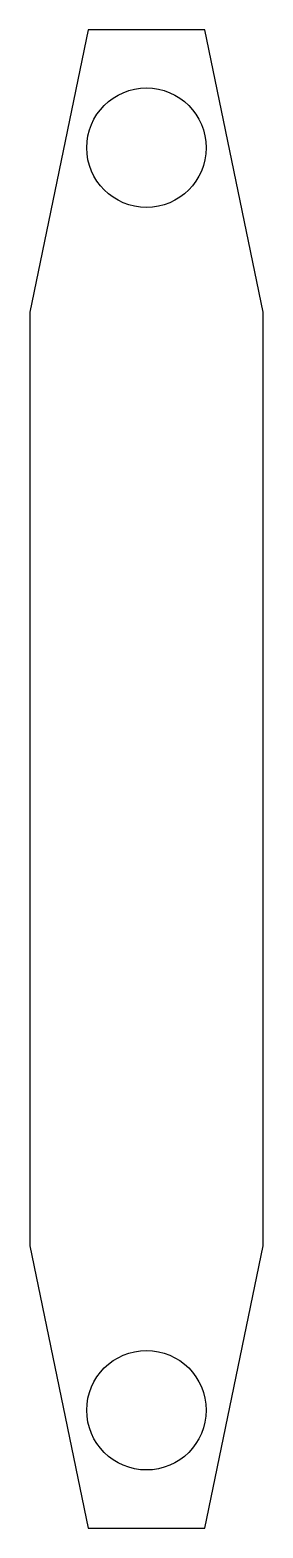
# Model space of a CAD drawing. Header units: millimetres. Extents: x 242423 to 242633, y -12749 to -11403.
import ezdxf

# ---------------------------------------------------------------- set-up
doc = ezdxf.new("R2010")
doc.units = ezdxf.units.MM
doc.header["$LTSCALE"] = 0.5
doc.layers.add('Contorno', color=3, linetype='Continuous')

msp = doc.modelspace()

# ---------------------------------------------------------------- linework, layer by layer
at = {"layer": 'Contorno'}
msp.add_lwpolyline([(242475.4, -11403.3), (242423, -11656.9), (242423, -12495.7), (242475.4, -12749.4), (242580.3, -12749.4), (242632.7, -12495.7), (242632.7, -11656.9), (242580.3, -11403.3)], close=True, dxfattribs=at)
for centre in [(242527.8, -11509.1), (242527.8, -12643.5)]:
    msp.add_circle(centre, 53.7, dxfattribs=at)

doc.saveas('drawing.dxf')
